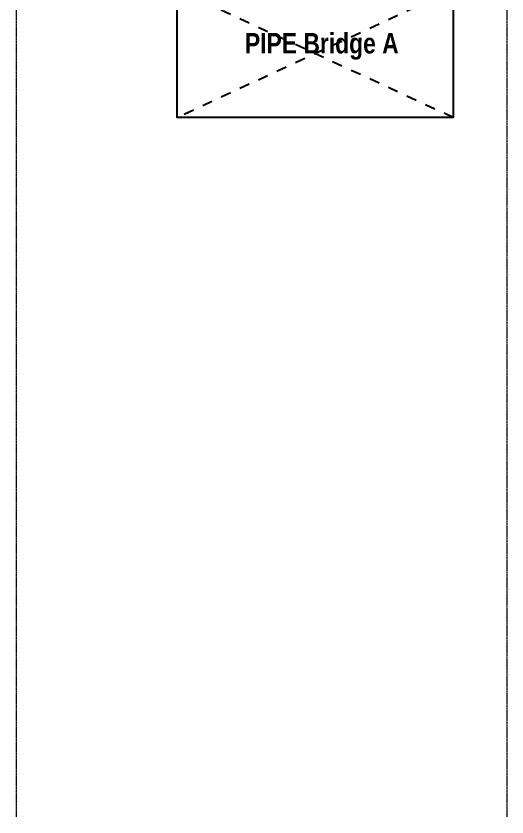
# Model space of a CAD drawing. Header units: millimetres. Extents: x -635893 to 717484, y -2208734 to -1510957.
# Drawn here: x -86445 to -76845, y -1656232 to -1640569 of the extents above; entities that cross this region are included whole.
import ezdxf

# ---------------------------------------------------------------- set-up
doc = ezdxf.new("R2010")
doc.units = ezdxf.units.MM
doc.linetypes.add('Hidden 2', pattern=[400, 200, -200])
doc.linetypes.add('IDA - Grid Line', pattern=[3500, 2000, -500, 500, -500])
doc.layers.add('A-_ANOTGRID_E', color=7, linetype='Continuous', lineweight=9)
doc.styles.add('Site Area', font='arial.ttf', dxfattribs={"width": 0.8})

# ---------------------------------------------------------------- blocks, each defined once
blk = doc.blocks.new('PIPE SHAFT')
at = {"color": 252, "linetype": 'Hidden 2'}
for p, q in [((140300, -1750812, 0), (134900, -1748313, 0)), ((140300, -1748313, 0), (134900, -1750812, 0))]:
    blk.add_line(p, q, dxfattribs=at)
at = {"color": 252, "elevation": 0}
blk.add_lwpolyline([(134900, -1748313), (140300, -1748313), (140300, -1750812), (134900, -1750812)], close=True, dxfattribs=at)
at = {"color": 252, "insert": (136226, -1749158, 0), "char_height": 400, "attachment_point": 1, "style": 'Site Area'}
blk.add_mtext_dynamic_manual_height_columns('{\\fArial|b1|i0|c0|p34;PIPE Bridge A}', width=3359.3, gutter_width=24255, heights=[0], dxfattribs=at)

msp = doc.modelspace()

# ---------------------------------------------------------------- linework, layer by layer
at = {"layer": 'A-_ANOTGRID_E', "color": 252, "linetype": 'IDA - Grid Line', "ltscale": 0.005}
for p, q in [((-86445.061, -1526391.026, 0), (-86445.061, -1656232.232, 0)), ((-76845.061, -1526391.026, 0), (-76845.061, -1656232.232, 0))]:
    msp.add_line(p, q, dxfattribs=at)

# ---------------------------------------------------------------- block references
at = {"color": 252, "lineweight": 40}
msp.add_blockref('PIPE SHAFT', (-218194.371, 108256.664, 0), dxfattribs=at)

doc.saveas('drawing.dxf')
